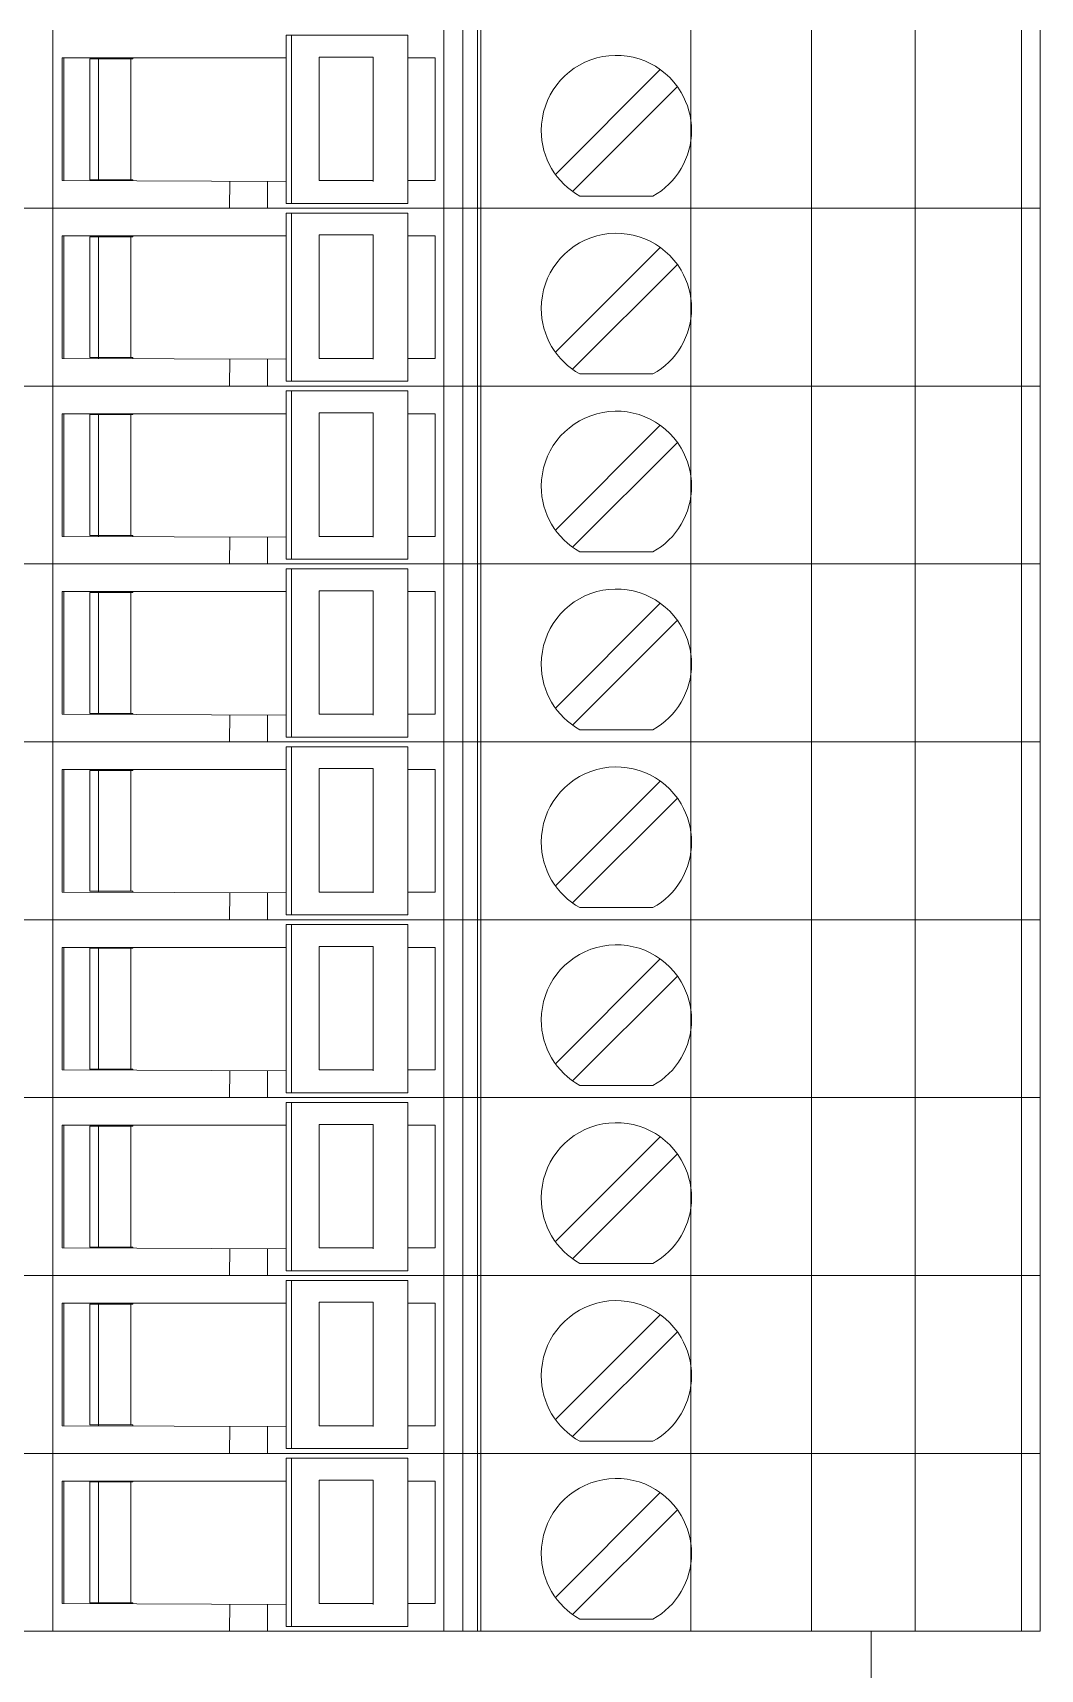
# Model space of a CAD drawing. Header units: millimetres. Extents: x 1880 to 4113, y 771 to 2990.
# Drawn here: x 2717.04 to 2746.22, y 2233.06 to 2280.44 of the extents above; entities that cross this region are included whole.
import ezdxf

# ---------------------------------------------------------------- set-up
doc = ezdxf.new("R2010")
doc.units = ezdxf.units.MM
doc.layers.add('000-PI-Oprema', color=30, linetype='Continuous', lineweight=5)

msp = doc.modelspace()

# ---------------------------------------------------------------- linework, layer by layer
at = {"color": 0, "linetype": 'ByBlock', "lineweight": 0, "ltscale": 0.25}
msp.add_lwpolyline([(2692.722, 2234.164), (2692.722, 2226.814), (2741.322, 2226.814), (2741.322, 2234.164), (2692.722, 2234.164)], dxfattribs=at)
at = {"layer": '000-PI-Oprema', "color": 0, "linetype": 'ByBlock', "lineweight": 0}
for p, q in [((2717.622, 2275.364), (2717.622, 2280.514)), ((2728.952, 2280.514), (2728.952, 2275.364)), ((2729.495, 2275.364), (2729.495, 2280.514)), ((2729.922, 2275.364), (2729.922, 2280.514)), ((2730.022, 2280.514), (2730.022, 2275.364)), ((2736.098, 2280.514), (2736.098, 2275.364)), ((2739.598, 2280.514), (2739.598, 2275.364)), ((2742.598, 2280.514), (2742.598, 2275.364)), ((2745.674, 2275.364), (2745.674, 2280.514)), ((2746.222, 2280.514), (2746.222, 2275.364)), ((2724.38, 2280.374), (2724.538, 2280.374)), ((2724.38, 2280.374), (2724.38, 2279.689)), ((2724.538, 2275.504), (2724.538, 2280.374)), ((2724.538, 2280.374), (2727.909, 2280.374)), ((2727.909, 2280.374), (2727.909, 2280.374)), ((2727.909, 2280.374), (2727.909, 2275.504)), ((2717.897, 2279.714), (2717.897, 2276.164)), ((2717.897, 2279.714), (2724.38, 2279.714)), ((2717.897, 2279.714), (2717.897, 2279.714)), ((2717.947, 2276.164), (2717.947, 2279.714)), ((2718.697, 2279.689), (2718.697, 2279.689)), ((2718.697, 2279.689), (2718.947, 2279.689)), ((2718.697, 2279.689), (2718.697, 2276.189)), ((2718.947, 2279.714), (2718.947, 2276.164)), ((2718.947, 2279.689), (2719.947, 2279.689)), ((2719.884, 2279.689), (2719.884, 2276.189)), ((2719.947, 2279.689), (2719.947, 2279.714)), ((2724.38, 2276.189), (2724.38, 2279.689)), ((2725.493, 2279.739), (2725.336, 2279.739)), ((2725.336, 2279.689), (2725.336, 2279.739)), ((2725.336, 2276.164), (2725.336, 2279.689)), ((2726.902, 2279.739), (2725.493, 2279.739)), ((2726.902, 2279.739), (2726.902, 2276.139)), ((2727.909, 2279.714), (2728.697, 2279.714)), ((2728.697, 2279.714), (2728.697, 2276.164)), ((2728.697, 2279.714), (2728.697, 2279.714)), ((2735.217, 2279.379), (2732.182, 2276.344)), ((2735.217, 2279.379), (2735.217, 2279.379)), ((2730.022, 2278.914), (2730.022, 2276.314)), ((2730.022, 2278.914), (2730.022, 2278.914)), ((2732.676, 2275.849), (2735.712, 2278.884)), ((2735.712, 2278.884), (2735.712, 2278.884)), ((2717.897, 2276.164), (2717.897, 2276.164)), ((2717.897, 2276.164), (2724.38, 2276.139)), ((2718.697, 2276.189), (2718.947, 2276.189)), ((2718.697, 2276.189), (2718.697, 2276.189)), ((2718.947, 2276.189), (2719.947, 2276.189)), ((2719.947, 2276.164), (2719.947, 2276.189)), ((2722.747, 2275.364), (2722.75, 2276.145)), ((2723.847, 2276.141), (2723.847, 2275.364)), ((2724.38, 2275.504), (2724.38, 2276.189)), ((2725.336, 2276.164), (2726.902, 2276.164)), ((2727.909, 2276.164), (2728.697, 2276.164)), ((2728.697, 2276.164), (2728.697, 2276.164)), ((2730.022, 2276.314), (2730.022, 2276.314)), ((2732.182, 2276.344), (2732.182, 2276.344)), ((2732.676, 2275.849), (2732.676, 2275.849)), ((2732.888, 2275.714), (2732.888, 2275.714)), ((2732.888, 2275.714), (2735.006, 2275.714)), ((2735.006, 2275.714), (2735.006, 2275.714)), ((2716.422, 2275.364), (2717.622, 2275.364)), ((2716.422, 2275.364), (2717.622, 2275.364)), ((2717.622, 2275.364), (2722.747, 2275.364)), ((2717.622, 2275.364), (2735.822, 2275.364)), ((2717.622, 2270.214), (2717.622, 2275.364)), ((2722.222, 2275.364), (2722.222, 2275.364)), ((2722.222, 2275.364), (2722.222, 2275.364)), ((2723.843, 2275.364), (2722.747, 2275.364)), ((2722.747, 2275.364), (2722.747, 2275.364)), ((2723.847, 2275.364), (2723.843, 2275.364)), ((2723.847, 2275.364), (2746.222, 2275.364)), ((2723.847, 2275.364), (2723.847, 2275.364)), ((2724.38, 2275.504), (2724.538, 2275.504)), ((2724.38, 2275.224), (2724.538, 2275.224)), ((2724.38, 2275.224), (2724.38, 2274.539)), ((2724.538, 2275.504), (2727.909, 2275.504)), ((2724.538, 2270.354), (2724.538, 2275.224)), ((2724.538, 2275.224), (2727.909, 2275.224)), ((2727.272, 2275.364), (2727.272, 2275.364)), ((2727.272, 2275.364), (2727.272, 2275.364)), ((2727.909, 2275.504), (2727.909, 2275.504)), ((2727.909, 2275.224), (2727.909, 2275.224)), ((2727.909, 2275.224), (2727.909, 2270.354)), ((2728.952, 2275.364), (2728.952, 2270.214)), ((2729.495, 2270.214), (2729.495, 2275.364)), ((2729.922, 2275.364), (2729.922, 2275.364)), ((2729.922, 2275.364), (2729.922, 2275.364)), ((2729.922, 2270.214), (2729.922, 2275.364)), ((2730.022, 2275.364), (2730.022, 2270.214)), ((2746.222, 2275.364), (2735.822, 2275.364)), ((2736.098, 2275.364), (2736.098, 2270.214)), ((2739.598, 2275.364), (2739.598, 2270.214)), ((2742.598, 2275.364), (2742.598, 2270.214)), ((2745.674, 2270.214), (2745.674, 2275.364)), ((2746.222, 2275.364), (2746.222, 2270.214)), ((2717.897, 2274.564), (2717.897, 2271.014)), ((2717.897, 2274.564), (2724.38, 2274.564)), ((2717.897, 2274.564), (2717.897, 2274.564)), ((2717.947, 2271.014), (2717.947, 2274.564)), ((2718.697, 2274.539), (2718.697, 2274.539)), ((2718.697, 2274.539), (2718.947, 2274.539)), ((2718.697, 2274.539), (2718.697, 2271.039)), ((2718.947, 2274.564), (2718.947, 2271.014)), ((2718.947, 2274.539), (2719.947, 2274.539)), ((2719.884, 2274.539), (2719.884, 2271.039)), ((2719.947, 2274.539), (2719.947, 2274.564)), ((2724.38, 2271.039), (2724.38, 2274.539)), ((2725.493, 2274.589), (2725.336, 2274.589)), ((2725.336, 2274.539), (2725.336, 2274.589)), ((2725.336, 2271.014), (2725.336, 2274.539)), ((2726.902, 2274.589), (2725.493, 2274.589)), ((2726.902, 2274.589), (2726.902, 2270.989)), ((2727.909, 2274.564), (2728.697, 2274.564)), ((2728.697, 2274.564), (2728.697, 2271.014)), ((2728.697, 2274.564), (2728.697, 2274.564)), ((2735.217, 2274.229), (2732.182, 2271.194)), ((2735.217, 2274.229), (2735.217, 2274.229)), ((2730.022, 2273.764), (2730.022, 2271.164)), ((2730.022, 2273.764), (2730.022, 2273.764)), ((2732.676, 2270.699), (2735.712, 2273.734)), ((2735.712, 2273.734), (2735.712, 2273.734)), ((2717.897, 2271.014), (2717.897, 2271.014)), ((2717.897, 2271.014), (2724.38, 2270.989)), ((2718.697, 2271.039), (2718.947, 2271.039)), ((2718.697, 2271.039), (2718.697, 2271.039)), ((2718.947, 2271.039), (2719.947, 2271.039)), ((2719.947, 2271.014), (2719.947, 2271.039)), ((2722.747, 2270.214), (2722.75, 2270.995)), ((2723.847, 2270.991), (2723.847, 2270.214)), ((2724.38, 2270.354), (2724.38, 2271.039)), ((2725.336, 2271.014), (2726.902, 2271.014)), ((2727.909, 2271.014), (2728.697, 2271.014)), ((2728.697, 2271.014), (2728.697, 2271.014)), ((2730.022, 2271.164), (2730.022, 2271.164)), ((2732.182, 2271.194), (2732.182, 2271.194)), ((2732.676, 2270.699), (2732.676, 2270.699)), ((2732.888, 2270.564), (2732.888, 2270.564)), ((2732.888, 2270.564), (2735.006, 2270.564)), ((2735.006, 2270.564), (2735.006, 2270.564)), ((2716.422, 2270.214), (2717.622, 2270.214)), ((2716.422, 2270.214), (2717.622, 2270.214)), ((2717.622, 2270.214), (2722.747, 2270.214)), ((2717.622, 2270.214), (2735.822, 2270.214)), ((2717.622, 2265.064), (2717.622, 2270.214)), ((2722.222, 2270.214), (2722.222, 2270.214)), ((2722.222, 2270.214), (2722.222, 2270.214)), ((2723.843, 2270.214), (2722.747, 2270.214)), ((2722.747, 2270.214), (2722.747, 2270.214)), ((2723.847, 2270.214), (2723.843, 2270.214)), ((2723.847, 2270.214), (2746.222, 2270.214)), ((2723.847, 2270.214), (2723.847, 2270.214)), ((2724.38, 2270.354), (2724.538, 2270.354)), ((2724.38, 2270.074), (2724.538, 2270.074)), ((2724.38, 2270.074), (2724.38, 2269.389)), ((2724.538, 2270.354), (2727.909, 2270.354)), ((2724.538, 2265.204), (2724.538, 2270.074)), ((2724.538, 2270.074), (2727.909, 2270.074)), ((2727.272, 2270.214), (2727.272, 2270.214)), ((2727.272, 2270.214), (2727.272, 2270.214)), ((2727.909, 2270.354), (2727.909, 2270.354)), ((2727.909, 2270.074), (2727.909, 2270.074)), ((2727.909, 2270.074), (2727.909, 2265.204)), ((2728.952, 2270.214), (2728.952, 2265.064)), ((2729.495, 2265.064), (2729.495, 2270.214)), ((2729.922, 2270.214), (2729.922, 2270.214)), ((2729.922, 2270.214), (2729.922, 2270.214)), ((2729.922, 2265.064), (2729.922, 2270.214)), ((2730.022, 2270.214), (2730.022, 2265.064)), ((2746.222, 2270.214), (2735.822, 2270.214)), ((2736.098, 2270.214), (2736.098, 2265.064)), ((2739.598, 2270.214), (2739.598, 2265.064)), ((2742.598, 2270.214), (2742.598, 2265.064)), ((2745.674, 2265.064), (2745.674, 2270.214)), ((2746.222, 2270.214), (2746.222, 2265.064)), ((2717.897, 2269.414), (2717.897, 2265.864)), ((2717.897, 2269.414), (2724.38, 2269.414)), ((2717.897, 2269.414), (2717.897, 2269.414)), ((2717.947, 2265.864), (2717.947, 2269.414)), ((2718.697, 2269.389), (2718.697, 2269.389)), ((2718.697, 2269.389), (2718.947, 2269.389)), ((2718.697, 2269.389), (2718.697, 2265.889)), ((2718.947, 2269.414), (2718.947, 2265.864)), ((2718.947, 2269.389), (2719.947, 2269.389)), ((2719.884, 2269.389), (2719.884, 2265.889)), ((2719.947, 2269.389), (2719.947, 2269.414)), ((2724.38, 2265.889), (2724.38, 2269.389)), ((2725.493, 2269.439), (2725.336, 2269.439)), ((2725.336, 2269.389), (2725.336, 2269.439)), ((2725.336, 2265.864), (2725.336, 2269.389)), ((2726.902, 2269.439), (2725.493, 2269.439)), ((2726.902, 2269.439), (2726.902, 2265.839)), ((2727.909, 2269.414), (2728.697, 2269.414)), ((2728.697, 2269.414), (2728.697, 2265.864)), ((2728.697, 2269.414), (2728.697, 2269.414)), ((2735.217, 2269.079), (2732.182, 2266.044)), ((2735.217, 2269.079), (2735.217, 2269.079)), ((2730.022, 2268.614), (2730.022, 2266.014)), ((2730.022, 2268.614), (2730.022, 2268.614)), ((2732.676, 2265.549), (2735.712, 2268.584)), ((2735.712, 2268.584), (2735.712, 2268.584)), ((2717.897, 2265.864), (2717.897, 2265.864)), ((2717.897, 2265.864), (2724.38, 2265.839)), ((2718.697, 2265.889), (2718.947, 2265.889)), ((2718.697, 2265.889), (2718.697, 2265.889)), ((2718.947, 2265.889), (2719.947, 2265.889)), ((2719.947, 2265.864), (2719.947, 2265.889)), ((2722.747, 2265.064), (2722.75, 2265.845)), ((2723.847, 2265.841), (2723.847, 2265.064)), ((2724.38, 2265.204), (2724.38, 2265.889)), ((2725.336, 2265.864), (2726.902, 2265.864)), ((2727.909, 2265.864), (2728.697, 2265.864)), ((2728.697, 2265.864), (2728.697, 2265.864)), ((2730.022, 2266.014), (2730.022, 2266.014)), ((2732.182, 2266.044), (2732.182, 2266.044)), ((2732.676, 2265.549), (2732.676, 2265.549)), ((2732.888, 2265.414), (2732.888, 2265.414)), ((2732.888, 2265.414), (2735.006, 2265.414)), ((2735.006, 2265.414), (2735.006, 2265.414)), ((2716.422, 2265.064), (2717.622, 2265.064)), ((2716.422, 2265.064), (2717.622, 2265.064)), ((2717.622, 2265.064), (2722.747, 2265.064)), ((2717.622, 2265.064), (2735.822, 2265.064)), ((2717.622, 2259.914), (2717.622, 2265.064)), ((2722.222, 2265.064), (2722.222, 2265.064)), ((2722.222, 2265.064), (2722.222, 2265.064)), ((2723.843, 2265.064), (2722.747, 2265.064)), ((2722.747, 2265.064), (2722.747, 2265.064)), ((2723.847, 2265.064), (2723.843, 2265.064)), ((2723.847, 2265.064), (2746.222, 2265.064)), ((2723.847, 2265.064), (2723.847, 2265.064)), ((2724.38, 2265.204), (2724.538, 2265.204)), ((2724.38, 2264.924), (2724.538, 2264.924)), ((2724.38, 2264.924), (2724.38, 2264.239)), ((2724.538, 2265.204), (2727.909, 2265.204)), ((2724.538, 2260.054), (2724.538, 2264.924)), ((2724.538, 2264.924), (2727.909, 2264.924)), ((2727.272, 2265.064), (2727.272, 2265.064)), ((2727.272, 2265.064), (2727.272, 2265.064)), ((2727.909, 2265.204), (2727.909, 2265.204)), ((2727.909, 2264.924), (2727.909, 2264.924)), ((2727.909, 2264.924), (2727.909, 2260.054)), ((2728.952, 2265.064), (2728.952, 2259.914)), ((2729.495, 2259.914), (2729.495, 2265.064)), ((2729.922, 2265.064), (2729.922, 2265.064)), ((2729.922, 2265.064), (2729.922, 2265.064)), ((2729.922, 2259.914), (2729.922, 2265.064)), ((2730.022, 2265.064), (2730.022, 2259.914)), ((2746.222, 2265.064), (2735.822, 2265.064)), ((2736.098, 2265.064), (2736.098, 2259.914)), ((2739.598, 2265.064), (2739.598, 2259.914)), ((2742.598, 2265.064), (2742.598, 2259.914)), ((2745.674, 2259.914), (2745.674, 2265.064)), ((2746.222, 2265.064), (2746.222, 2259.914)), ((2717.897, 2264.264), (2717.897, 2260.714)), ((2717.897, 2264.264), (2724.38, 2264.264)), ((2717.897, 2264.264), (2717.897, 2264.264)), ((2717.947, 2260.714), (2717.947, 2264.264)), ((2718.697, 2264.239), (2718.697, 2264.239)), ((2718.697, 2264.239), (2718.947, 2264.239)), ((2718.697, 2264.239), (2718.697, 2260.739)), ((2718.947, 2264.264), (2718.947, 2260.714)), ((2718.947, 2264.239), (2719.947, 2264.239)), ((2719.884, 2264.239), (2719.884, 2260.739)), ((2719.947, 2264.239), (2719.947, 2264.264)), ((2724.38, 2260.739), (2724.38, 2264.239)), ((2725.493, 2264.289), (2725.336, 2264.289)), ((2725.336, 2264.239), (2725.336, 2264.289)), ((2725.336, 2260.714), (2725.336, 2264.239)), ((2726.902, 2264.289), (2725.493, 2264.289)), ((2726.902, 2264.289), (2726.902, 2260.689)), ((2727.909, 2264.264), (2728.697, 2264.264)), ((2728.697, 2264.264), (2728.697, 2260.714)), ((2728.697, 2264.264), (2728.697, 2264.264)), ((2735.217, 2263.929), (2732.182, 2260.894)), ((2735.217, 2263.929), (2735.217, 2263.929)), ((2730.022, 2263.464), (2730.022, 2260.864)), ((2730.022, 2263.464), (2730.022, 2263.464)), ((2732.676, 2260.399), (2735.712, 2263.434)), ((2735.712, 2263.434), (2735.712, 2263.434)), ((2717.897, 2260.714), (2717.897, 2260.714)), ((2717.897, 2260.714), (2724.38, 2260.689)), ((2718.697, 2260.739), (2718.947, 2260.739)), ((2718.697, 2260.739), (2718.697, 2260.739)), ((2718.947, 2260.739), (2719.947, 2260.739)), ((2719.947, 2260.714), (2719.947, 2260.739)), ((2722.747, 2259.914), (2722.75, 2260.695)), ((2723.847, 2260.691), (2723.847, 2259.914)), ((2724.38, 2260.054), (2724.38, 2260.739)), ((2725.336, 2260.714), (2726.902, 2260.714)), ((2727.909, 2260.714), (2728.697, 2260.714)), ((2728.697, 2260.714), (2728.697, 2260.714)), ((2730.022, 2260.864), (2730.022, 2260.864)), ((2732.182, 2260.894), (2732.182, 2260.894)), ((2724.38, 2260.054), (2724.538, 2260.054)), ((2724.538, 2260.054), (2727.909, 2260.054)), ((2727.909, 2260.054), (2727.909, 2260.054)), ((2732.676, 2260.399), (2732.676, 2260.399)), ((2732.888, 2260.264), (2732.888, 2260.264)), ((2732.888, 2260.264), (2735.006, 2260.264)), ((2735.006, 2260.264), (2735.006, 2260.264)), ((2716.422, 2259.914), (2717.622, 2259.914)), ((2716.422, 2259.914), (2717.622, 2259.914)), ((2717.622, 2259.914), (2722.747, 2259.914)), ((2717.622, 2259.914), (2735.822, 2259.914)), ((2717.622, 2254.764), (2717.622, 2259.914)), ((2722.222, 2259.914), (2722.222, 2259.914)), ((2722.222, 2259.914), (2722.222, 2259.914)), ((2723.843, 2259.914), (2722.747, 2259.914)), ((2722.747, 2259.914), (2722.747, 2259.914)), ((2723.847, 2259.914), (2723.843, 2259.914)), ((2723.847, 2259.914), (2746.222, 2259.914)), ((2723.847, 2259.914), (2723.847, 2259.914)), ((2724.38, 2259.774), (2724.538, 2259.774)), ((2724.38, 2259.774), (2724.38, 2259.089)), ((2724.538, 2254.904), (2724.538, 2259.774)), ((2724.538, 2259.774), (2727.909, 2259.774)), ((2727.272, 2259.914), (2727.272, 2259.914)), ((2727.272, 2259.914), (2727.272, 2259.914)), ((2727.909, 2259.774), (2727.909, 2259.774)), ((2727.909, 2259.774), (2727.909, 2254.904)), ((2728.952, 2259.914), (2728.952, 2254.764)), ((2729.495, 2254.764), (2729.495, 2259.914)), ((2729.922, 2259.914), (2729.922, 2259.914)), ((2729.922, 2259.914), (2729.922, 2259.914)), ((2729.922, 2254.764), (2729.922, 2259.914)), ((2730.022, 2259.914), (2730.022, 2254.764)), ((2746.222, 2259.914), (2735.822, 2259.914)), ((2736.098, 2259.914), (2736.098, 2254.764)), ((2739.598, 2259.914), (2739.598, 2254.764)), ((2742.598, 2259.914), (2742.598, 2254.764)), ((2745.674, 2254.764), (2745.674, 2259.914)), ((2746.222, 2259.914), (2746.222, 2254.764)), ((2717.897, 2259.114), (2717.897, 2255.564)), ((2717.897, 2259.114), (2724.38, 2259.114)), ((2717.897, 2259.114), (2717.897, 2259.114)), ((2717.947, 2255.564), (2717.947, 2259.114)), ((2718.697, 2259.089), (2718.697, 2259.089)), ((2718.697, 2259.089), (2718.947, 2259.089)), ((2718.697, 2259.089), (2718.697, 2255.589)), ((2718.947, 2259.114), (2718.947, 2255.564)), ((2718.947, 2259.089), (2719.947, 2259.089)), ((2719.884, 2259.089), (2719.884, 2255.589)), ((2719.947, 2259.089), (2719.947, 2259.114)), ((2724.38, 2255.589), (2724.38, 2259.089)), ((2725.493, 2259.139), (2725.336, 2259.139)), ((2725.336, 2259.089), (2725.336, 2259.139)), ((2725.336, 2255.564), (2725.336, 2259.089)), ((2726.902, 2259.139), (2725.493, 2259.139)), ((2726.902, 2259.139), (2726.902, 2255.539)), ((2727.909, 2259.114), (2728.697, 2259.114)), ((2728.697, 2259.114), (2728.697, 2255.564)), ((2728.697, 2259.114), (2728.697, 2259.114)), ((2735.217, 2258.779), (2732.182, 2255.744)), ((2735.217, 2258.779), (2735.217, 2258.779)), ((2730.022, 2258.314), (2730.022, 2255.714)), ((2730.022, 2258.314), (2730.022, 2258.314)), ((2732.676, 2255.249), (2735.712, 2258.284)), ((2735.712, 2258.284), (2735.712, 2258.284)), ((2717.897, 2255.564), (2717.897, 2255.564)), ((2717.897, 2255.564), (2724.38, 2255.539)), ((2718.697, 2255.589), (2718.947, 2255.589)), ((2718.697, 2255.589), (2718.697, 2255.589)), ((2718.947, 2255.589), (2719.947, 2255.589)), ((2719.947, 2255.564), (2719.947, 2255.589)), ((2722.747, 2254.764), (2722.75, 2255.545)), ((2723.847, 2255.541), (2723.847, 2254.764)), ((2724.38, 2254.904), (2724.38, 2255.589)), ((2725.336, 2255.564), (2726.902, 2255.564)), ((2727.909, 2255.564), (2728.697, 2255.564)), ((2728.697, 2255.564), (2728.697, 2255.564)), ((2730.022, 2255.714), (2730.022, 2255.714)), ((2732.182, 2255.744), (2732.182, 2255.744)), ((2724.38, 2254.904), (2724.538, 2254.904)), ((2724.538, 2254.904), (2727.909, 2254.904)), ((2727.909, 2254.904), (2727.909, 2254.904)), ((2732.676, 2255.249), (2732.676, 2255.249)), ((2732.888, 2255.114), (2732.888, 2255.114)), ((2732.888, 2255.114), (2735.006, 2255.114)), ((2735.006, 2255.114), (2735.006, 2255.114)), ((2716.422, 2254.764), (2717.622, 2254.764)), ((2716.422, 2254.764), (2717.622, 2254.764)), ((2717.622, 2254.764), (2722.747, 2254.764)), ((2717.622, 2254.764), (2735.822, 2254.764)), ((2717.622, 2249.614), (2717.622, 2254.764)), ((2722.222, 2254.764), (2722.222, 2254.764)), ((2722.222, 2254.764), (2722.222, 2254.764)), ((2723.843, 2254.764), (2722.747, 2254.764)), ((2722.747, 2254.764), (2722.747, 2254.764)), ((2723.847, 2254.764), (2723.843, 2254.764)), ((2723.847, 2254.764), (2746.222, 2254.764)), ((2723.847, 2254.764), (2723.847, 2254.764)), ((2724.38, 2254.624), (2724.538, 2254.624)), ((2724.38, 2254.624), (2724.38, 2253.939)), ((2724.538, 2249.754), (2724.538, 2254.624)), ((2724.538, 2254.624), (2727.909, 2254.624)), ((2727.272, 2254.764), (2727.272, 2254.764)), ((2727.272, 2254.764), (2727.272, 2254.764)), ((2727.909, 2254.624), (2727.909, 2254.624)), ((2727.909, 2254.624), (2727.909, 2249.754)), ((2728.952, 2254.764), (2728.952, 2249.614)), ((2729.495, 2249.614), (2729.495, 2254.764)), ((2729.922, 2254.764), (2729.922, 2254.764)), ((2729.922, 2254.764), (2729.922, 2254.764)), ((2729.922, 2249.614), (2729.922, 2254.764)), ((2730.022, 2254.764), (2730.022, 2249.614)), ((2746.222, 2254.764), (2735.822, 2254.764)), ((2736.098, 2254.764), (2736.098, 2249.614)), ((2739.598, 2254.764), (2739.598, 2249.614)), ((2742.598, 2254.764), (2742.598, 2249.614)), ((2745.674, 2249.614), (2745.674, 2254.764)), ((2746.222, 2254.764), (2746.222, 2249.614)), ((2717.897, 2253.964), (2717.897, 2250.414)), ((2717.897, 2253.964), (2724.38, 2253.964)), ((2717.897, 2253.964), (2717.897, 2253.964)), ((2717.947, 2250.414), (2717.947, 2253.964)), ((2718.697, 2253.939), (2718.697, 2253.939)), ((2718.697, 2253.939), (2718.947, 2253.939)), ((2718.697, 2253.939), (2718.697, 2250.439)), ((2718.947, 2253.964), (2718.947, 2250.414)), ((2718.947, 2253.939), (2719.947, 2253.939)), ((2719.884, 2253.939), (2719.884, 2250.439)), ((2719.947, 2253.939), (2719.947, 2253.964)), ((2724.38, 2250.439), (2724.38, 2253.939)), ((2725.493, 2253.989), (2725.336, 2253.989)), ((2725.336, 2253.939), (2725.336, 2253.989)), ((2725.336, 2250.414), (2725.336, 2253.939)), ((2726.902, 2253.989), (2725.493, 2253.989)), ((2726.902, 2253.989), (2726.902, 2250.389)), ((2727.909, 2253.964), (2728.697, 2253.964)), ((2728.697, 2253.964), (2728.697, 2250.414)), ((2728.697, 2253.964), (2728.697, 2253.964)), ((2735.217, 2253.629), (2732.182, 2250.594)), ((2735.217, 2253.629), (2735.217, 2253.629)), ((2730.022, 2253.164), (2730.022, 2250.564)), ((2730.022, 2253.164), (2730.022, 2253.164)), ((2732.676, 2250.099), (2735.712, 2253.134)), ((2735.712, 2253.134), (2735.712, 2253.134)), ((2730.022, 2250.564), (2730.022, 2250.564)), ((2732.182, 2250.594), (2732.182, 2250.594)), ((2717.897, 2250.414), (2717.897, 2250.414)), ((2717.897, 2250.414), (2724.38, 2250.389)), ((2718.697, 2250.439), (2718.947, 2250.439)), ((2718.697, 2250.439), (2718.697, 2250.439)), ((2718.947, 2250.439), (2719.947, 2250.439)), ((2719.947, 2250.414), (2719.947, 2250.439)), ((2722.747, 2249.614), (2722.75, 2250.395)), ((2723.847, 2250.391), (2723.847, 2249.614)), ((2724.38, 2249.754), (2724.38, 2250.439)), ((2725.336, 2250.414), (2726.902, 2250.414)), ((2727.909, 2250.414), (2728.697, 2250.414)), ((2728.697, 2250.414), (2728.697, 2250.414)), ((2732.676, 2250.099), (2732.676, 2250.099)), ((2716.422, 2249.614), (2717.622, 2249.614)), ((2716.422, 2249.614), (2717.622, 2249.614)), ((2717.622, 2249.614), (2722.747, 2249.614)), ((2717.622, 2249.614), (2735.822, 2249.614)), ((2717.622, 2244.464), (2717.622, 2249.614)), ((2722.222, 2249.614), (2722.222, 2249.614)), ((2722.222, 2249.614), (2722.222, 2249.614)), ((2723.843, 2249.614), (2722.747, 2249.614)), ((2722.747, 2249.614), (2722.747, 2249.614)), ((2723.847, 2249.614), (2723.843, 2249.614)), ((2723.847, 2249.614), (2746.222, 2249.614)), ((2723.847, 2249.614), (2723.847, 2249.614)), ((2724.38, 2249.754), (2724.538, 2249.754)), ((2724.538, 2249.754), (2727.909, 2249.754)), ((2727.272, 2249.614), (2727.272, 2249.614)), ((2727.272, 2249.614), (2727.272, 2249.614)), ((2727.909, 2249.754), (2727.909, 2249.754)), ((2728.952, 2249.614), (2728.952, 2244.464)), ((2729.495, 2244.464), (2729.495, 2249.614)), ((2729.922, 2249.614), (2729.922, 2249.614)), ((2729.922, 2249.614), (2729.922, 2249.614)), ((2729.922, 2244.464), (2729.922, 2249.614)), ((2730.022, 2249.614), (2730.022, 2244.464)), ((2732.888, 2249.964), (2732.888, 2249.964)), ((2732.888, 2249.964), (2735.006, 2249.964)), ((2735.006, 2249.964), (2735.006, 2249.964)), ((2746.222, 2249.614), (2735.822, 2249.614)), ((2736.098, 2249.614), (2736.098, 2244.464)), ((2739.598, 2249.614), (2739.598, 2244.464)), ((2742.598, 2249.614), (2742.598, 2244.464)), ((2745.674, 2244.464), (2745.674, 2249.614)), ((2746.222, 2249.614), (2746.222, 2244.464)), ((2724.38, 2249.474), (2724.538, 2249.474)), ((2724.38, 2249.474), (2724.38, 2248.789)), ((2724.538, 2244.604), (2724.538, 2249.474)), ((2724.538, 2249.474), (2727.909, 2249.474)), ((2727.909, 2249.474), (2727.909, 2249.474)), ((2727.909, 2249.474), (2727.909, 2244.604)), ((2717.897, 2248.814), (2717.897, 2245.264)), ((2717.897, 2248.814), (2724.38, 2248.814)), ((2717.897, 2248.814), (2717.897, 2248.814)), ((2717.947, 2245.264), (2717.947, 2248.814)), ((2718.697, 2248.789), (2718.697, 2248.789)), ((2718.697, 2248.789), (2718.947, 2248.789)), ((2718.697, 2248.789), (2718.697, 2245.289)), ((2718.947, 2248.814), (2718.947, 2245.264)), ((2718.947, 2248.789), (2719.947, 2248.789)), ((2719.884, 2248.789), (2719.884, 2245.289)), ((2719.947, 2248.789), (2719.947, 2248.814)), ((2724.38, 2245.289), (2724.38, 2248.789)), ((2725.493, 2248.839), (2725.336, 2248.839)), ((2725.336, 2248.789), (2725.336, 2248.839)), ((2725.336, 2245.264), (2725.336, 2248.789)), ((2726.902, 2248.839), (2725.493, 2248.839)), ((2726.902, 2248.839), (2726.902, 2245.239)), ((2727.909, 2248.814), (2728.697, 2248.814)), ((2728.697, 2248.814), (2728.697, 2245.264)), ((2728.697, 2248.814), (2728.697, 2248.814)), ((2735.217, 2248.479), (2732.182, 2245.444)), ((2735.217, 2248.479), (2735.217, 2248.479)), ((2730.022, 2248.014), (2730.022, 2245.414)), ((2730.022, 2248.014), (2730.022, 2248.014)), ((2732.676, 2244.949), (2735.712, 2247.984)), ((2735.712, 2247.984), (2735.712, 2247.984)), ((2730.022, 2245.414), (2730.022, 2245.414)), ((2732.182, 2245.444), (2732.182, 2245.444)), ((2717.897, 2245.264), (2717.897, 2245.264)), ((2717.897, 2245.264), (2724.38, 2245.239)), ((2718.697, 2245.289), (2718.947, 2245.289)), ((2718.697, 2245.289), (2718.697, 2245.289)), ((2718.947, 2245.289), (2719.947, 2245.289)), ((2719.947, 2245.264), (2719.947, 2245.289)), ((2722.747, 2244.464), (2722.75, 2245.245)), ((2723.847, 2245.241), (2723.847, 2244.464)), ((2724.38, 2244.604), (2724.38, 2245.289)), ((2725.336, 2245.264), (2726.902, 2245.264)), ((2727.909, 2245.264), (2728.697, 2245.264)), ((2728.697, 2245.264), (2728.697, 2245.264)), ((2732.676, 2244.949), (2732.676, 2244.949)), ((2716.422, 2244.464), (2717.622, 2244.464)), ((2716.422, 2244.464), (2717.622, 2244.464)), ((2717.622, 2244.464), (2722.747, 2244.464)), ((2717.622, 2244.464), (2735.822, 2244.464)), ((2717.622, 2239.314), (2717.622, 2244.464)), ((2722.222, 2244.464), (2722.222, 2244.464)), ((2722.222, 2244.464), (2722.222, 2244.464)), ((2723.843, 2244.464), (2722.747, 2244.464)), ((2722.747, 2244.464), (2722.747, 2244.464)), ((2723.847, 2244.464), (2723.843, 2244.464)), ((2723.847, 2244.464), (2746.222, 2244.464)), ((2723.847, 2244.464), (2723.847, 2244.464)), ((2724.38, 2244.604), (2724.538, 2244.604)), ((2724.538, 2244.604), (2727.909, 2244.604)), ((2727.272, 2244.464), (2727.272, 2244.464)), ((2727.272, 2244.464), (2727.272, 2244.464)), ((2727.909, 2244.604), (2727.909, 2244.604)), ((2728.952, 2244.464), (2728.952, 2239.314)), ((2729.495, 2239.314), (2729.495, 2244.464)), ((2729.922, 2244.464), (2729.922, 2244.464)), ((2729.922, 2244.464), (2729.922, 2244.464)), ((2729.922, 2239.314), (2729.922, 2244.464)), ((2730.022, 2244.464), (2730.022, 2239.314)), ((2732.888, 2244.814), (2732.888, 2244.814)), ((2732.888, 2244.814), (2735.006, 2244.814)), ((2735.006, 2244.814), (2735.006, 2244.814)), ((2746.222, 2244.464), (2735.822, 2244.464)), ((2736.098, 2244.464), (2736.098, 2239.314)), ((2739.598, 2244.464), (2739.598, 2239.314)), ((2742.598, 2244.464), (2742.598, 2239.314)), ((2745.674, 2239.314), (2745.674, 2244.464)), ((2746.222, 2244.464), (2746.222, 2239.314)), ((2724.38, 2244.324), (2724.538, 2244.324)), ((2724.38, 2244.324), (2724.38, 2243.639)), ((2724.538, 2239.454), (2724.538, 2244.324)), ((2724.538, 2244.324), (2727.909, 2244.324)), ((2727.909, 2244.324), (2727.909, 2244.324)), ((2727.909, 2244.324), (2727.909, 2239.454)), ((2717.897, 2243.664), (2717.897, 2240.114)), ((2717.897, 2243.664), (2724.38, 2243.664)), ((2717.897, 2243.664), (2717.897, 2243.664)), ((2717.947, 2240.114), (2717.947, 2243.664)), ((2718.697, 2243.639), (2718.697, 2243.639)), ((2718.697, 2243.639), (2718.947, 2243.639)), ((2718.697, 2243.639), (2718.697, 2240.139)), ((2718.947, 2243.664), (2718.947, 2240.114)), ((2718.947, 2243.639), (2719.947, 2243.639)), ((2719.884, 2243.639), (2719.884, 2240.139)), ((2719.947, 2243.639), (2719.947, 2243.664)), ((2724.38, 2240.139), (2724.38, 2243.639)), ((2725.493, 2243.689), (2725.336, 2243.689)), ((2725.336, 2243.639), (2725.336, 2243.689)), ((2725.336, 2240.114), (2725.336, 2243.639)), ((2726.902, 2243.689), (2725.493, 2243.689)), ((2726.902, 2243.689), (2726.902, 2240.089)), ((2727.909, 2243.664), (2728.697, 2243.664)), ((2728.697, 2243.664), (2728.697, 2240.114)), ((2728.697, 2243.664), (2728.697, 2243.664)), ((2735.217, 2243.329), (2732.182, 2240.294)), ((2735.217, 2243.329), (2735.217, 2243.329)), ((2730.022, 2242.864), (2730.022, 2240.264)), ((2730.022, 2242.864), (2730.022, 2242.864)), ((2732.676, 2239.799), (2735.712, 2242.834)), ((2735.712, 2242.834), (2735.712, 2242.834)), ((2718.697, 2240.139), (2718.947, 2240.139)), ((2718.697, 2240.139), (2718.697, 2240.139)), ((2718.947, 2240.139), (2719.947, 2240.139)), ((2719.947, 2240.114), (2719.947, 2240.139)), ((2724.38, 2239.454), (2724.38, 2240.139)), ((2730.022, 2240.264), (2730.022, 2240.264)), ((2732.182, 2240.294), (2732.182, 2240.294)), ((2717.897, 2240.114), (2717.897, 2240.114)), ((2717.897, 2240.114), (2724.38, 2240.089)), ((2722.747, 2239.314), (2722.75, 2240.095)), ((2723.847, 2240.091), (2723.847, 2239.314)), ((2725.336, 2240.114), (2726.902, 2240.114)), ((2727.909, 2240.114), (2728.697, 2240.114)), ((2728.697, 2240.114), (2728.697, 2240.114)), ((2732.676, 2239.799), (2732.676, 2239.799)), ((2732.888, 2239.664), (2732.888, 2239.664)), ((2732.888, 2239.664), (2735.006, 2239.664)), ((2735.006, 2239.664), (2735.006, 2239.664)), ((2716.422, 2239.314), (2717.622, 2239.314)), ((2716.422, 2239.314), (2717.622, 2239.314)), ((2717.622, 2239.314), (2722.747, 2239.314)), ((2717.622, 2239.314), (2735.822, 2239.314)), ((2717.622, 2234.164), (2717.622, 2239.314)), ((2722.222, 2239.314), (2722.222, 2239.314)), ((2722.222, 2239.314), (2722.222, 2239.314)), ((2723.843, 2239.314), (2722.747, 2239.314)), ((2722.747, 2239.314), (2722.747, 2239.314)), ((2723.847, 2239.314), (2723.843, 2239.314)), ((2723.847, 2239.314), (2746.222, 2239.314)), ((2723.847, 2239.314), (2723.847, 2239.314)), ((2724.38, 2239.454), (2724.538, 2239.454)), ((2724.538, 2239.454), (2727.909, 2239.454)), ((2727.272, 2239.314), (2727.272, 2239.314)), ((2727.272, 2239.314), (2727.272, 2239.314)), ((2727.909, 2239.454), (2727.909, 2239.454)), ((2728.952, 2239.314), (2728.952, 2234.164)), ((2729.495, 2234.164), (2729.495, 2239.314)), ((2729.922, 2239.314), (2729.922, 2239.314)), ((2729.922, 2239.314), (2729.922, 2239.314)), ((2729.922, 2234.164), (2729.922, 2239.314)), ((2730.022, 2239.314), (2730.022, 2234.164)), ((2746.222, 2239.314), (2735.822, 2239.314)), ((2736.098, 2239.314), (2736.098, 2234.164)), ((2739.598, 2239.314), (2739.598, 2234.164)), ((2742.598, 2239.314), (2742.598, 2234.164)), ((2745.674, 2234.164), (2745.674, 2239.314)), ((2746.222, 2239.314), (2746.222, 2234.164)), ((2724.38, 2239.174), (2724.538, 2239.174)), ((2724.38, 2239.174), (2724.38, 2238.489)), ((2724.538, 2234.304), (2724.538, 2239.174)), ((2724.538, 2239.174), (2727.909, 2239.174)), ((2727.909, 2239.174), (2727.909, 2239.174)), ((2727.909, 2239.174), (2727.909, 2234.304)), ((2717.897, 2238.514), (2717.897, 2234.964)), ((2717.897, 2238.514), (2724.38, 2238.514)), ((2717.897, 2238.514), (2717.897, 2238.514)), ((2717.947, 2234.964), (2717.947, 2238.514)), ((2718.697, 2238.489), (2718.697, 2238.489)), ((2718.697, 2238.489), (2718.947, 2238.489)), ((2718.697, 2238.489), (2718.697, 2234.989)), ((2718.947, 2238.514), (2718.947, 2234.964)), ((2718.947, 2238.489), (2719.947, 2238.489)), ((2719.884, 2238.489), (2719.884, 2234.989)), ((2719.947, 2238.489), (2719.947, 2238.514)), ((2724.38, 2234.989), (2724.38, 2238.489)), ((2725.493, 2238.539), (2725.336, 2238.539)), ((2725.336, 2238.489), (2725.336, 2238.539)), ((2725.336, 2234.964), (2725.336, 2238.489)), ((2726.902, 2238.539), (2725.493, 2238.539)), ((2726.902, 2238.539), (2726.902, 2234.939)), ((2727.909, 2238.514), (2728.697, 2238.514)), ((2728.697, 2238.514), (2728.697, 2234.964)), ((2728.697, 2238.514), (2728.697, 2238.514)), ((2735.217, 2238.179), (2732.182, 2235.144)), ((2735.217, 2238.179), (2735.217, 2238.179)), ((2730.022, 2237.714), (2730.022, 2235.114)), ((2730.022, 2237.714), (2730.022, 2237.714)), ((2732.676, 2234.649), (2735.712, 2237.684)), ((2735.712, 2237.684), (2735.712, 2237.684)), ((2717.897, 2234.964), (2717.897, 2234.964)), ((2717.897, 2234.964), (2724.38, 2234.939)), ((2718.697, 2234.989), (2718.947, 2234.989)), ((2718.697, 2234.989), (2718.697, 2234.989)), ((2718.947, 2234.989), (2719.947, 2234.989)), ((2719.947, 2234.964), (2719.947, 2234.989)), ((2722.747, 2234.164), (2722.75, 2234.945)), ((2723.847, 2234.941), (2723.847, 2234.164)), ((2724.38, 2234.304), (2724.38, 2234.989)), ((2725.336, 2234.964), (2726.902, 2234.964)), ((2727.909, 2234.964), (2728.697, 2234.964)), ((2728.697, 2234.964), (2728.697, 2234.964)), ((2730.022, 2235.114), (2730.022, 2235.114)), ((2732.182, 2235.144), (2732.182, 2235.144)), ((2732.676, 2234.649), (2732.676, 2234.649)), ((2732.888, 2234.514), (2732.888, 2234.514)), ((2732.888, 2234.514), (2735.006, 2234.514)), ((2735.006, 2234.514), (2735.006, 2234.514)), ((2741.322, 2234.164), (2692.722, 2234.164)), ((2716.422, 2234.164), (2717.622, 2234.164)), ((2717.622, 2234.164), (2722.747, 2234.164)), ((2722.222, 2234.164), (2722.222, 2234.164)), ((2723.843, 2234.164), (2722.747, 2234.164)), ((2722.747, 2234.164), (2722.747, 2234.164)), ((2723.847, 2234.164), (2723.843, 2234.164)), ((2723.847, 2234.164), (2746.222, 2234.164)), ((2723.847, 2234.164), (2723.847, 2234.164)), ((2724.38, 2234.304), (2724.538, 2234.304)), ((2724.538, 2234.304), (2727.909, 2234.304)), ((2727.272, 2234.164), (2727.272, 2234.164)), ((2727.909, 2234.304), (2727.909, 2234.304)), ((2729.922, 2234.164), (2729.922, 2234.164)), ((2741.322, 2226.814), (2741.322, 2234.164))]:
    msp.add_line(p, q, dxfattribs=at)
for centre, start, end in [((2733.947, 2277.614), 30.4503, 180), ((2733.947, 2277.614), 180, 240.8754), ((2733.947, 2277.614), 299.1246, 329.5497), ((2733.947, 2272.464), 30.4503, 180), ((2733.947, 2272.464), 180, 240.8754), ((2733.947, 2272.464), 299.1246, 329.5497), ((2733.947, 2267.314), 30.4503, 180), ((2733.947, 2267.314), 180, 240.8754), ((2733.947, 2267.314), 299.1246, 329.5497), ((2733.947, 2262.164), 30.4503, 180), ((2733.947, 2262.164), 180, 240.8754), ((2733.947, 2262.164), 299.1246, 329.5497), ((2733.947, 2257.014), 30.4503, 180), ((2733.947, 2257.014), 180, 240.8754), ((2733.947, 2257.014), 299.1246, 329.5497), ((2733.947, 2251.864), 30.4503, 180), ((2733.947, 2251.864), 180, 240.8754), ((2733.947, 2251.864), 299.1246, 329.5497), ((2733.947, 2246.714), 30.4503, 180), ((2733.947, 2246.714), 180, 240.8754), ((2733.947, 2246.714), 299.1246, 329.5497), ((2733.947, 2241.564), 30.4503, 180), ((2733.947, 2241.564), 180, 240.8754), ((2733.947, 2241.564), 299.1246, 329.5497), ((2733.947, 2236.414), 30.4503, 180), ((2733.947, 2236.414), 180, 240.8754), ((2733.947, 2236.414), 299.1246, 329.5497)]:
    msp.add_arc(centre, 2.175, start, end, dxfattribs=at)
for centre, start_param, end_param in [((2733.947, 2277.614), -1.570796, -1.039338), ((2733.947, 2277.614), -2.102255, -1.570796), ((2733.947, 2272.464), -1.570796, -1.039338), ((2733.947, 2272.464), -2.102255, -1.570796), ((2733.947, 2267.314), -1.570796, -1.039338), ((2733.947, 2267.314), -2.102255, -1.570796), ((2733.947, 2262.164), -1.570796, -1.039338), ((2733.947, 2262.164), -2.102255, -1.570796), ((2733.947, 2257.014), -1.570796, -1.039338), ((2733.947, 2257.014), -2.102255, -1.570796), ((2733.947, 2251.864), -1.570796, -1.039338), ((2733.947, 2251.864), -2.102255, -1.570796), ((2733.947, 2246.714), -1.570796, -1.039338), ((2733.947, 2246.714), -2.102255, -1.570796), ((2733.947, 2241.564), -1.570796, -1.039338), ((2733.947, 2241.564), -2.102255, -1.570796), ((2733.947, 2236.414), -1.570796, -1.039338), ((2733.947, 2236.414), -2.102255, -1.570796)]:
    msp.add_ellipse(centre, major_axis=(0, 2.175), ratio=1, start_param=start_param, end_param=end_param, dxfattribs=at)

doc.saveas('drawing.dxf')
